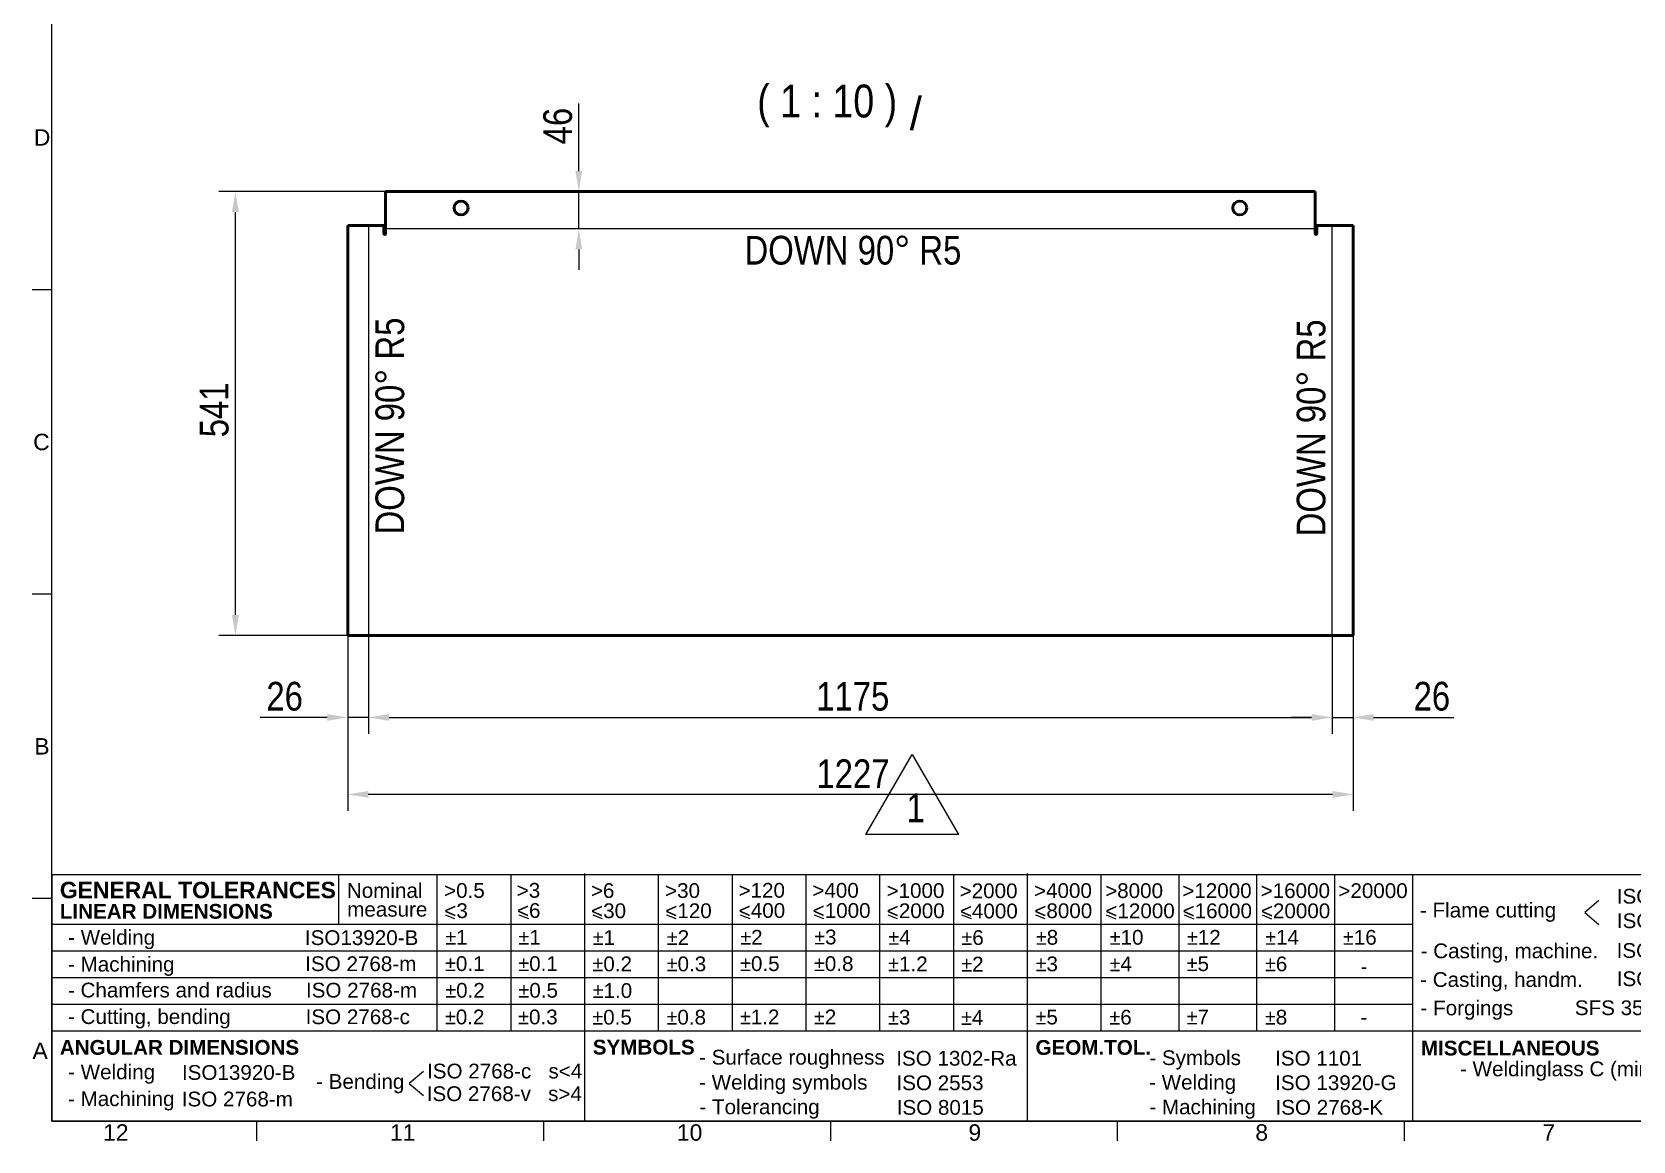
# Model space of a CAD drawing. Header units: millimetres. Extents: x 0 to 4200, y 0 to 2970.
# Drawn here: x 76 to 2029, y 76 to 1428 of the extents above; entities that cross this region are included whole.
import ezdxf

# ---------------------------------------------------------------- set-up
doc = ezdxf.new("R2010")
doc.units = ezdxf.units.MM
doc.header["$LTSCALE"] = 10
doc.linetypes.add('CHAIN', pattern=[0.3543, 0.2362, -0.0295, 0.0591, -0.0295])
doc.layers.get('0').update_dxf_attribs({"lineweight": 25})
for name, color, linetype, lineweight in [('Bend Centerline (ISO)', 7, 'CHAIN', 25), ('Center Mark (ISO)', 7, 'Continuous', 25), ('Dimension (ISO)', 7, 'Continuous', 25), ('EV_Symbol (ISO)', 7, 'Continuous', 18), ('Symbol (ISO)', 7, 'Continuous', 25), ('Visible (ISO)', 7, 'Continuous', 50)]:
    doc.layers.add(name, color=color, linetype=linetype, lineweight=lineweight)
doc.styles.add('CUSTOM', font='arial.ttf')
doc.styles.add('Normal Text 2mm', font='arial.ttf')
doc.styles.add('Note Text (ISO)', font='ARIALN.TTF')
doc.styles.add('Text Style186', font='ARIALN.TTF')
doc.styles.add('Text Style210', font='AIGDT___.TTF')
doc.styles.add('ToleranssiTaulukko_1', font='arial.ttf')
doc.dimstyles.new('Default - Method 1b (ISO)', dxfattribs={"dimscale": 10, "dimtxt": 3.5, "dimasz": 2.5, "dimexe": 2, "dimexo": 0, "dimgap": 0.762, "dimtad": 1, "dimdec": 0, "dimtxsty": 'Note Text (ISO)', "dimcen": 0.09, "dimdle": 10, "dimclrd": 256, "dimclre": 256, "dimclrt": 7, "dimazin": 2, "dimtfac": 1, "dimtdec": 3, "dimtmove": 0, "dimatfit": 3, "dimfxl": 0, "dimtolj": 1, "dimlwd": -1, "dimlwe": -1, "dimarcsym": 0})

# ---------------------------------------------------------------- blocks, each defined once
blk = doc.blocks.new('Borders Default Border')
at = {"layer": 'Center Mark (ISO)'}
for p, q in [((10, 111.37), (7.6, 111.37)), ((10, 74.25), (7.6, 74.25)), ((10, 37.13), (7.6, 37.13)), ((35, 10), (35, 7.6)), ((70, 10), (70, 7.6)), ((105, 10), (105, 7.6)), ((140, 10), (140, 7.6)), ((175, 10), (175, 7.6))]:
    blk.add_line(p, q, dxfattribs=at)
at = {"layer": 'Center Mark (ISO)', "flags": 128}
blk.add_lwpolyline([(10, 10), (10, 287), (410, 287), (410, 10), (10, 10)], dxfattribs=at)
at = {"layer": 'Center Mark (ISO)', "color": 7, "char_height": 2, "attachment_point": 7, "style": 'Normal Text 2mm'}
for s, insert in [('D', (7.82, 128.94)), ('C', (7.74, 91.78)), ('B', (7.88, 54.69)), ('A', (7.66, 17.56)), ('12', (16.27, 7.6)), ('11', (51.27, 7.6)), ('10', (86.27, 7.57)), ('9', (121.84, 7.57)), ('8', (156.84, 7.57)), ('7', (191.86, 7.6))]:
    blk.add_mtext(s, dxfattribs=dict(at, insert=insert))
blk = doc.blocks.new('Toleranssi 1')
at = {"layer": 'EV_Symbol (ISO)', "color": 7}
for p, q in [((0, 30), (-210, 30)), ((-210, 30), (-210, 0)), ((-163, 30), (-163, 11)), ((-154, 30), (-154, 11)), ((-145, 30.18), (-145, 0)), ((-136, 30), (-136, 11)), ((-127, 30), (-127, 11)), ((-118, 30), (-118, 11)), ((-109, 30), (-109, 11)), ((-100, 30), (-100, 11)), ((-91, 30.18), (-91, 0)), ((-82, 30), (-82, 11)), ((-72.5, 30), (-72.5, 11)), ((-63, 30), (-63, 11)), ((-53.5, 30), (-53.5, 11)), ((-44, 30), (-44, 0)), ((-210, 24), (-44, 24)), ((-210, 20.75), (-44, 20.75)), ((-210, 17.5), (-44, 17.5)), ((-210, 14.25), (-44, 14.25)), ((-210, 11), (0, 11)), ((-210, 0), (0, 0))]:
    blk.add_line(p, q, dxfattribs=at)
at = {"layer": 'EV_Symbol (ISO)'}
for p, q in [((-175, 30), (-175, 24)), ((-21.24, 26.87), (-22.98, 25.41)), ((-22.98, 25.41), (-21.24, 23.96)), ((-161.99, 25.13), (-160.84, 24.68)), ((-152.99, 25.13), (-151.84, 24.68)), ((-143.99, 25.13), (-142.84, 24.68)), ((-134.99, 25.13), (-133.84, 24.68)), ((-125.99, 25.13), (-124.84, 24.68)), ((-116.99, 25.13), (-115.84, 24.68)), ((-107.99, 25.13), (-106.84, 24.68)), ((-98.99, 25.13), (-97.84, 24.68)), ((-89.99, 25.13), (-88.84, 24.68)), ((-81.34, 25.13), (-80.18, 24.67)), ((-71.84, 25.13), (-70.68, 24.67)), ((-62.34, 25.13), (-61.18, 24.67)), ((-164.66, 6.03), (-166.39, 4.58)), ((-166.39, 4.58), (-164.66, 3.13))]:
    blk.add_line(p, q, dxfattribs=at)
at = {"layer": 'EV_Symbol (ISO)', "attachment_point": 1}
for s, insert, char_height, width, style in [('\\fArial|b1|i0;{\\H2.0000;GENERAL TOLERANCES}', (-209.01, 29.17), 2, 33.6951, 'CUSTOM'), ('\\fArial|b0|i0;Nominal', (-173.99, 29.01), 1.8, 10.6607, 'ToleranssiTaulukko_1'), ('\\fArial|b0|i0;>0.5', (-162.13, 29.01), 1.8, 6.975, 'ToleranssiTaulukko_1'), ('\\fArial|b0|i0;>3', (-153.27, 29.03), 1.8, 6.975, 'ToleranssiTaulukko_1'), ('\\fArial|b0|i0;>6', (-144.22, 29), 1.8, 6.975, 'ToleranssiTaulukko_1'), ('\\fArial|b0|i0;>30', (-135.17, 29), 1.8, 6.975, 'ToleranssiTaulukko_1'), ('\\fArial|b0|i0;>120', (-126.21, 29.03), 1.8, 6.975, 'ToleranssiTaulukko_1'), ('\\fArial|b0|i0;>400', (-117.2, 29.03), 1.8, 7.4778, 'ToleranssiTaulukko_1'), ('\\fArial|b0|i0;>1000', (-108.15, 29), 1.8, 7.4778, 'ToleranssiTaulukko_1'), ('\\fArial|b0|i0;>2000', (-99.23, 28.97), 1.8, 7.4778, 'ToleranssiTaulukko_1'), ('\\fArial|b0|i0;>4000', (-90.16, 29), 1.8, 7.4778, 'ToleranssiTaulukko_1'), ('\\fArial|b0|i0;>8000', (-81.48, 28.99), 1.8, 8.1262, 'ToleranssiTaulukko_1'), ('\\fArial|b0|i0;>12000', (-72.07, 28.99), 1.8, 8.4581, 'ToleranssiTaulukko_1'), ('\\fArial|b0|i0;>16000', (-62.51, 28.99), 1.8, 8.4581, 'ToleranssiTaulukko_1'), ('\\fArial|b0|i0;>20000', (-53.03, 28.99), 1.8, 8.4581, 'ToleranssiTaulukko_1'), ('\\fArial|b0|i0;ISO 9013-IIB', (-19.06, 28.31), 1.8, 15.0711, 'ToleranssiTaulukko_1'), ('\\fArial|b1|i0;{\\H1.8000;LINEAR DIMENSIONS}', (-209.01, 26.47), 1.8, 33.2988, 'CUSTOM'), ('\\fArial|b0|i0;measure', (-173.95, 26.72), 1.8, 10.6124, 'ToleranssiTaulukko_1'), ('\\fArial|b0|i0;<3', (-162.1, 26.55), 1.8, 6.9267, 'ToleranssiTaulukko_1'), ('\\fArial|b0|i0;<6', (-153.24, 26.57), 1.8, 6.9267, 'ToleranssiTaulukko_1'), ('\\fArial|b0|i0;<30', (-144.19, 26.54), 1.8, 6.9267, 'ToleranssiTaulukko_1'), ('\\fArial|b0|i0;<120', (-135.14, 26.54), 1.8, 6.9267, 'ToleranssiTaulukko_1'), ('\\fArial|b0|i0;<400', (-126.18, 26.57), 1.8, 6.9267, 'ToleranssiTaulukko_1'), ('\\fArial|b0|i0;<1000', (-117.16, 26.57), 1.8, 7.3577, 'ToleranssiTaulukko_1'), ('\\fArial|b0|i0;<2000', (-108.12, 26.54), 1.8, 7.3577, 'ToleranssiTaulukko_1'), ('\\fArial|b0|i0;<4000', (-99.2, 26.51), 1.8, 7.3577, 'ToleranssiTaulukko_1'), ('\\fArial|b0|i0;<8000', (-90.12, 26.54), 1.8, 7.3577, 'ToleranssiTaulukko_1'), ('\\fArial|b0|i0;<12000', (-81.45, 26.53), 1.8, 8.4581, 'ToleranssiTaulukko_1'), ('\\fArial|b0|i0;<16000', (-72.03, 26.53), 1.8, 8.4581, 'ToleranssiTaulukko_1'), ('\\fArial|b0|i0;<20000', (-62.48, 26.53), 1.8, 8.4581, 'ToleranssiTaulukko_1'), ('\\fArial|b0|i0;- Flame cutting', (-43.08, 26.62), 1.8, 22.3385, 'ToleranssiTaulukko_1'), ('\\fArial|b0|i0;ISO 9013-IIG', (-19.05, 25.32), 1.8, 15.0711, 'ToleranssiTaulukko_1'), ('\\fArial|b0|i0;- Welding', (-208, 23.3), 1.8, 22.3385, 'ToleranssiTaulukko_1'), ('\\fArial|b0|i0;ISO13920-B', (-179.11, 23.26), 1.8, 15.0711, 'ToleranssiTaulukko_1'), ('\\fAIGDT|b0|i0;{\\H1.8000;`}\\fArial|b0|i0;{\\H1.8000;1}', (-161.98, 23.31), 1.8, 7.0125, 'ToleranssiTaulukko_1'), ('\\fAIGDT|b0|i0;{\\H1.8000;`}\\fArial|b0|i0;{\\H1.8000;1}', (-153.05, 23.31), 1.8, 7.0125, 'ToleranssiTaulukko_1'), ('\\fAIGDT|b0|i0;{\\H1.8000;`}\\fArial|b0|i0;{\\H1.8000;1}', (-144, 23.27), 1.8, 7.0125, 'ToleranssiTaulukko_1'), ('\\fAIGDT|b0|i0;{\\H1.8000;`}\\fArial|b0|i0;{\\H1.8000;2}', (-134.95, 23.27), 1.8, 7.0125, 'ToleranssiTaulukko_1'), ('\\fAIGDT|b0|i0;{\\H1.8000;`}\\fArial|b0|i0;{\\H1.8000;2}', (-125.99, 23.31), 1.8, 7.0125, 'ToleranssiTaulukko_1'), ('\\fAIGDT|b0|i0;{\\H1.8000;`}\\fArial|b0|i0;{\\H1.8000;3}', (-116.97, 23.34), 1.8, 7.0125, 'ToleranssiTaulukko_1'), ('\\fAIGDT|b0|i0;{\\H1.8000;`}\\fArial|b0|i0;{\\H1.8000;4}', (-107.93, 23.3), 1.8, 7.0125, 'ToleranssiTaulukko_1'), ('\\fAIGDT|b0|i0;{\\H1.8000;`}\\fArial|b0|i0;{\\H1.8000;6}', (-99.01, 23.27), 1.8, 7.0125, 'ToleranssiTaulukko_1'), ('\\fAIGDT|b0|i0;{\\H1.8000;`}\\fArial|b0|i0;{\\H1.8000;8}', (-89.93, 23.3), 1.8, 7.0125, 'ToleranssiTaulukko_1'), ('\\fAIGDT|b0|i0;{\\H1.8000;`}\\fArial|b0|i0;{\\H1.8000;10}', (-80.92, 23.3), 1.8, 7.0125, 'ToleranssiTaulukko_1'), ('\\fAIGDT|b0|i0;{\\H1.8000;`}\\fArial|b0|i0;{\\H1.8000;12}', (-71.5, 23.3), 1.8, 7.0125, 'ToleranssiTaulukko_1'), ('\\fAIGDT|b0|i0;{\\H1.8000;`}\\fArial|b0|i0;{\\H1.8000;14}', (-61.95, 23.3), 1.8, 7.0125, 'ToleranssiTaulukko_1'), ('\\fAIGDT|b0|i0;{\\H1.8000;`}\\fArial|b0|i0;{\\H1.8000;16}', (-52.47, 23.3), 1.8, 7.0125, 'ToleranssiTaulukko_1'), ('\\fArial|b0|i0;- Casting, machine.', (-42.99, 21.65), 1.8, 22.3385, 'ToleranssiTaulukko_1'), ('\\fArial|b0|i0;ISO 8062-CT10', (-19.08, 21.69), 1.8, 18.2357, 'ToleranssiTaulukko_1'), ('\\fArial|b0|i0;- Machining', (-208.01, 20.03), 1.8, 22.3385, 'ToleranssiTaulukko_1'), ('\\fArial|b0|i0;ISO 2768-m', (-179.07, 20.08), 1.8, 15.0711, 'ToleranssiTaulukko_1'), ('\\fAIGDT|b0|i0;{\\H1.8000;`}\\fArial|b0|i0;{\\H1.8000;0.1}', (-162.01, 20.09), 1.8, 7.0125, 'ToleranssiTaulukko_1'), ('\\fAIGDT|b0|i0;{\\H1.8000;`}\\fArial|b0|i0;{\\H1.8000;0.1}', (-153.07, 20.09), 1.8, 7.0125, 'ToleranssiTaulukko_1'), ('\\fAIGDT|b0|i0;{\\H1.8000;`}\\fArial|b0|i0;{\\H1.8000;0.2}', (-144.02, 20.06), 1.8, 7.0125, 'ToleranssiTaulukko_1'), ('\\fAIGDT|b0|i0;{\\H1.8000;`}\\fArial|b0|i0;{\\H1.8000;0.3}', (-134.97, 20.06), 1.8, 7.0125, 'ToleranssiTaulukko_1'), ('\\fAIGDT|b0|i0;{\\H1.8000;`}\\fArial|b0|i0;{\\H1.8000;0.5}', (-126.01, 20.09), 1.8, 7.0125, 'ToleranssiTaulukko_1'), ('\\fAIGDT|b0|i0;{\\H1.8000;`}\\fArial|b0|i0;{\\H1.8000;0.8}', (-117, 20.09), 1.8, 7.0125, 'ToleranssiTaulukko_1'), ('\\fAIGDT|b0|i0;{\\H1.8000;`}\\fArial|b0|i0;{\\H1.8000;1.2}', (-107.95, 20.06), 1.8, 7.0125, 'ToleranssiTaulukko_1'), ('\\fAIGDT|b0|i0;{\\H1.8000;`}\\fArial|b0|i0;{\\H1.8000;2}', (-99.03, 20.03), 1.8, 7.0125, 'ToleranssiTaulukko_1'), ('\\fAIGDT|b0|i0;{\\H1.8000;`}\\fArial|b0|i0;{\\H1.8000;3}', (-89.96, 20.06), 1.8, 7.0125, 'ToleranssiTaulukko_1'), ('\\fAIGDT|b0|i0;{\\H1.8000;`}\\fArial|b0|i0;{\\H1.8000;4}', (-80.94, 20.06), 1.8, 7.0125, 'ToleranssiTaulukko_1'), ('\\fAIGDT|b0|i0;{\\H1.8000;`}\\fArial|b0|i0;{\\H1.8000;5}', (-71.53, 20.08), 1.8, 7.0125, 'ToleranssiTaulukko_1'), ('\\fAIGDT|b0|i0;{\\H1.8000;`}\\fArial|b0|i0;{\\H1.8000;6}', (-61.98, 20.06), 1.8, 7.0125, 'ToleranssiTaulukko_1'), ('\\fArial|b0|i0;- Casting, handm.', (-43.05, 18.15), 1.8, 22.3385, 'ToleranssiTaulukko_1'), ('\\fArial|b0|i0;ISO 8062-CT12', (-19.07, 18.25), 1.8, 18.6313, 'ToleranssiTaulukko_1'), ('\\fArial|b0|i0;- Chamfers and radius', (-208.02, 16.87), 1.8, 27.5073, 'ToleranssiTaulukko_1'), ('\\fArial|b0|i0;ISO 2768-m', (-178.98, 16.86), 1.8, 15.0761, 'ToleranssiTaulukko_1'), ('\\fAIGDT|b0|i0;{\\H1.8000;`}\\fArial|b0|i0;{\\H1.8000;0.2}', (-161.98, 16.84), 1.8, 6.9551, 'ToleranssiTaulukko_1'), ('\\fAIGDT|b0|i0;{\\H1.8000;`}\\fArial|b0|i0;{\\H1.8000;0.5}', (-153.05, 16.84), 1.8, 6.9551, 'ToleranssiTaulukko_1'), ('\\fAIGDT|b0|i0;{\\H1.8000;`}\\fArial|b0|i0;{\\H1.8000;1.0}', (-144, 16.81), 1.8, 6.9551, 'ToleranssiTaulukko_1'), ('\\fArial|b0|i0;- Cutting, bending', (-208.01, 13.63), 1.8, 22.3385, 'ToleranssiTaulukko_1'), ('\\fArial|b0|i0;- Forgings', (-43.01, 14.69), 1.8, 22.3385, 'ToleranssiTaulukko_1'), ('\\fArial|b0|i0;SFS 3507, DIN 7527', (-24.18, 14.71), 1.8, 23.5649, 'ToleranssiTaulukko_1'), ('\\fArial|b0|i0;ISO 2768-c', (-179.02, 13.61), 1.8, 14.9754, 'ToleranssiTaulukko_1'), ('\\fAIGDT|b0|i0;{\\H1.8000;`}\\fArial|b0|i0;{\\H1.8000;0.2}', (-162.02, 13.59), 1.8, 7.0418, 'ToleranssiTaulukko_1'), ('\\fAIGDT|b0|i0;{\\H1.8000;`}\\fArial|b0|i0;{\\H1.8000;0.3}', (-153.09, 13.59), 1.8, 7.0418, 'ToleranssiTaulukko_1'), ('\\fAIGDT|b0|i0;{\\H1.8000;`}\\fArial|b0|i0;{\\H1.8000;0.5}', (-144.04, 13.56), 1.8, 7.0418, 'ToleranssiTaulukko_1'), ('\\fAIGDT|b0|i0;{\\H1.8000;`}\\fArial|b0|i0;{\\H1.8000;0.8}', (-134.99, 13.56), 1.8, 7.0418, 'ToleranssiTaulukko_1'), ('\\fAIGDT|b0|i0;{\\H1.8000;`}\\fArial|b0|i0;{\\H1.8000;1.2}', (-126.03, 13.59), 1.8, 7.0418, 'ToleranssiTaulukko_1'), ('\\fAIGDT|b0|i0;{\\H1.8000;`}\\fArial|b0|i0;{\\H1.8000;2}', (-117.01, 13.59), 1.8, 7.0418, 'ToleranssiTaulukko_1'), ('\\fAIGDT|b0|i0;{\\H1.8000;`}\\fArial|b0|i0;{\\H1.8000;3}', (-107.96, 13.56), 1.8, 7.0418, 'ToleranssiTaulukko_1'), ('\\fAIGDT|b0|i0;{\\H1.8000;`}\\fArial|b0|i0;{\\H1.8000;4}', (-99.05, 13.52), 1.8, 7.0418, 'ToleranssiTaulukko_1'), ('\\fAIGDT|b0|i0;{\\H1.8000;`}\\fArial|b0|i0;{\\H1.8000;5}', (-89.97, 13.58), 1.8, 7.0418, 'ToleranssiTaulukko_1'), ('\\fAIGDT|b0|i0;{\\H1.8000;`}\\fArial|b0|i0;{\\H1.8000;6}', (-80.96, 13.56), 1.8, 7.0418, 'ToleranssiTaulukko_1'), ('\\fAIGDT|b0|i0;{\\H1.8000;`}\\fArial|b0|i0;{\\H1.8000;7}', (-71.54, 13.58), 1.8, 7.0418, 'ToleranssiTaulukko_1'), ('\\fAIGDT|b0|i0;{\\H1.8000;`}\\fArial|b0|i0;{\\H1.8000;8}', (-61.99, 13.56), 1.8, 7.0418, 'ToleranssiTaulukko_1'), ('\\fArial|b1|i0;{\\H1.8000;ANGULAR DIMENSIONS}', (-209.01, 9.88), 1.8, 33.2988, 'CUSTOM'), ('\\fArial|b1|i0;{\\H1.8000;SYMBOLS}', (-143.99, 9.91), 1.8, 15.1983, 'CUSTOM'), ('\\fArial|b1|i0;{\\H1.8000;GEOM.TOL.}', (-89.98, 9.87), 1.8, 15.1983, 'CUSTOM'), ('\\fArial|b1|i0;{\\H1.8000;MISCELLANEOUS}', (-42.96, 9.79), 1.8, 21.8003, 'CUSTOM'), ('\\fArial|b0|i0;- Surface roughness', (-131.02, 8.68), 1.8, 22.6399, 'ToleranssiTaulukko_1'), ('\\fArial|b0|i0;ISO 1302-Ra', (-106.96, 8.55), 1.8, 15.0711, 'ToleranssiTaulukko_1'), ('\\fArial|b0|i0;- Symbols', (-76.09, 8.62), 1.8, 22.3385, 'ToleranssiTaulukko_1'), ('\\fArial|b0|i0;ISO 1101', (-60.75, 8.56), 1.8, 15.0711, 'ToleranssiTaulukko_1'), ('\\fArial|b0|i0;- Welding', (-208, 6.89), 1.8, 22.3385, 'ToleranssiTaulukko_1'), ('\\fArial|b0|i0;ISO13920-B', (-194.11, 6.82), 1.8, 15.0711, 'ToleranssiTaulukko_1'), ('\\fArial|b0|i0;ISO 2768-c   s<4', (-164.21, 6.99), 1.8, 19.9244, 'ToleranssiTaulukko_1'), ('\\fArial|b0|i0;- Weldinglass C (min.), EN25817', (-38.19, 7.26), 1.8, 37.119, 'ToleranssiTaulukko_1'), ('\\fArial|b0|i0;- Bending', (-177.74, 5.72), 1.8, 11.3401, 'ToleranssiTaulukko_1'), ('\\fArial|b0|i0;ISO 2768-v   s>4', (-164.25, 4.23), 1.8, 20.3624, 'ToleranssiTaulukko_1'), ('\\fArial|b0|i0;- Welding symbols', (-131.02, 5.63), 1.8, 22.3385, 'ToleranssiTaulukko_1'), ('\\fArial|b0|i0;ISO 2553', (-106.94, 5.56), 1.8, 15.0711, 'ToleranssiTaulukko_1'), ('\\fArial|b0|i0;- Welding', (-76.12, 5.63), 1.8, 22.3385, 'ToleranssiTaulukko_1'), ('\\fArial|b0|i0;ISO 13920-G', (-60.74, 5.57), 1.8, 15.0711, 'ToleranssiTaulukko_1'), ('\\fArial|b0|i0;- Machining', (-208.01, 3.62), 1.8, 22.3385, 'ToleranssiTaulukko_1'), ('\\fArial|b0|i0;ISO 2768-m', (-194.13, 3.58), 1.8, 15.0711, 'ToleranssiTaulukko_1'), ('\\fArial|b0|i0;- Tolerancing', (-130.98, 2.63), 1.8, 22.3385, 'ToleranssiTaulukko_1'), ('\\fArial|b0|i0;ISO 8015', (-106.91, 2.56), 1.8, 15.0711, 'ToleranssiTaulukko_1'), ('\\fArial|b0|i0;- Machining', (-76.09, 2.62), 1.8, 22.3385, 'ToleranssiTaulukko_1'), ('\\fArial|b0|i0;ISO 2768-K', (-60.7, 2.57), 1.8, 15.0711, 'ToleranssiTaulukko_1')]:
    blk.add_mtext(s, dxfattribs=dict(at, insert=insert, char_height=char_height, width=width, style=style))
at = {"layer": 'EV_Symbol (ISO)', "char_height": 1.8, "attachment_point": 1, "style": 'ToleranssiTaulukko_1'}
for insert in [(-50.31, 19.74), (-50.32, 13.55)]:
    blk.add_mtext('\\fAIGDT|b0|i0;{\\H1.8000;-}', dxfattribs=dict(at, insert=insert))
blk = doc.blocks.new('*D49')
at = {"layer": 'Defpoints', "color": 0, "transparency": 16777216}
for p in [(461.1, 692.1), (486.7, 692.1), (486.7, 592.1)]:
    blk.add_point(p, dxfattribs=at)
at = {"layer": 'Dimension (ISO)', "transparency": 16777216}
for p, q in [((461.1, 692.1), (461.1, 572.1)), ((486.7, 692.1), (486.7, 572.1)), ((436.1, 592.1), (354.2, 592.1)), ((486.7, 592.1), (461.1, 592.1)), ((511.7, 592.1), (536.7, 592.1))]:
    blk.add_line(p, q, dxfattribs=at)
for points in [[(436.1, 596.3), (436.1, 588), (461.1, 592.1)], [(511.7, 596.3), (511.7, 588), (486.7, 592.1)]]:
    blk.add_solid(points, dxfattribs=at)
at = {"layer": 'Dimension (ISO)', "color": 7, "transparency": 16777216, "insert": (361.9, 635.5), "char_height": 35, "attachment_point": 1, "style": 'Note Text (ISO)'}
blk.add_mtext('\\A1;26', dxfattribs=at)
blk = doc.blocks.new('*D50')
at = {"layer": 'Defpoints', "color": 0, "transparency": 16777216}
for p in [(486.7, 692.1), (1662, 692.1), (1662, 592.1)]:
    blk.add_point(p, dxfattribs=at)
at = {"layer": 'Dimension (ISO)', "transparency": 16777216}
for p, q in [((486.7, 692.1), (486.7, 572.1)), ((1662, 692.1), (1662, 572.1)), ((511.7, 592.1), (1637, 592.1))]:
    blk.add_line(p, q, dxfattribs=at)
for points in [[(511.7, 596.3), (511.7, 588), (486.7, 592.1)], [(1637, 596.3), (1637, 588), (1662, 592.1)]]:
    blk.add_solid(points, dxfattribs=at)
at = {"layer": 'Dimension (ISO)', "color": 7, "transparency": 16777216, "insert": (1032.7, 635.5), "char_height": 35, "attachment_point": 1, "style": 'Note Text (ISO)'}
blk.add_mtext('\\A1;1175', dxfattribs=at)
blk = doc.blocks.new('*D51')
at = {"layer": 'Defpoints', "color": 0, "transparency": 16777216}
for p in [(1662, 692.1), (1687.7, 692.1), (1662, 592.1)]:
    blk.add_point(p, dxfattribs=at)
at = {"layer": 'Dimension (ISO)', "transparency": 16777216}
for p, q in [((1662, 692.1), (1662, 572.1)), ((1687.7, 692.1), (1687.7, 572.1)), ((1637, 592.1), (1612, 592.1)), ((1662, 592.1), (1687.7, 592.1)), ((1712.7, 592.1), (1810.7, 592.1))]:
    blk.add_line(p, q, dxfattribs=at)
for points in [[(1637, 596.3), (1637, 588), (1662, 592.1)], [(1712.7, 596.3), (1712.7, 588), (1687.7, 592.1)]]:
    blk.add_solid(points, dxfattribs=at)
at = {"layer": 'Dimension (ISO)', "color": 7, "transparency": 16777216, "insert": (1761.5, 635.5), "char_height": 35, "attachment_point": 1, "style": 'Note Text (ISO)'}
blk.add_mtext('\\A1;26', dxfattribs=at)
blk = doc.blocks.new('*D52')
at = {"layer": 'Defpoints', "color": 0, "transparency": 16777216}
for p in [(461.1, 692.1), (1687.7, 692.1), (461.1, 498.3)]:
    blk.add_point(p, dxfattribs=at)
at = {"layer": 'Dimension (ISO)', "transparency": 16777216}
for p, q in [((461.1, 692.1), (461.1, 478.3)), ((1687.7, 692.1), (1687.7, 478.3)), ((1662.7, 498.3), (486.1, 498.3))]:
    blk.add_line(p, q, dxfattribs=at)
for points in [[(486.1, 502.4), (486.1, 494.1), (461.1, 498.3)], [(1662.7, 502.4), (1662.7, 494.1), (1687.7, 498.3)]]:
    blk.add_solid(points, dxfattribs=at)
at = {"layer": 'Dimension (ISO)', "color": 7, "transparency": 16777216, "insert": (1032.9, 541), "char_height": 35, "attachment_point": 1, "style": 'Note Text (ISO)'}
blk.add_mtext('\\A1;1227', dxfattribs=at)
blk = doc.blocks.new('*D53')
at = {"layer": 'Defpoints', "color": 0, "transparency": 16777216}
for p in [(324.1, 1233.4), (507.4, 1233.4), (461.1, 692.1)]:
    blk.add_point(p, dxfattribs=at)
at = {"layer": 'Dimension (ISO)', "transparency": 16777216}
for p, q in [((507.4, 1233.4), (304.1, 1233.4)), ((324.1, 717.1), (324.1, 1208.4)), ((461.1, 692.1), (304.1, 692.1))]:
    blk.add_line(p, q, dxfattribs=at)
for points in [[(319.9, 1208.4), (328.3, 1208.4), (324.1, 1233.4)], [(319.9, 717.1), (328.3, 717.1), (324.1, 692.1)]]:
    blk.add_solid(points, dxfattribs=at)
at = {"layer": 'Dimension (ISO)', "color": 7, "transparency": 16777216, "insert": (280.7, 933.8), "char_height": 35, "attachment_point": 1, "rotation": 90, "style": 'Note Text (ISO)'}
blk.add_mtext('\\A1;541', dxfattribs=at)
blk = doc.blocks.new('*D54')
at = {"layer": 'Defpoints', "color": 0, "transparency": 16777216}
for p in [(743.1, 1233.4), (759.8, 1233.4), (759.8, 1187.8)]:
    blk.add_point(p, dxfattribs=at)
at = {"layer": 'Dimension (ISO)', "transparency": 16777216}
for p, q in [((743.1, 1258.4), (743.1, 1340.9)), ((743.1, 1187.8), (743.1, 1233.4)), ((743.1, 1162.8), (743.1, 1137.8))]:
    blk.add_line(p, q, dxfattribs=at)
for points in [[(738.9, 1258.4), (747.2, 1258.4), (743.1, 1233.4)], [(738.9, 1162.8), (747.2, 1162.8), (743.1, 1187.8)]]:
    blk.add_solid(points, dxfattribs=at)
at = {"layer": 'Dimension (ISO)', "color": 7, "transparency": 16777216, "insert": (699.7, 1291), "char_height": 35, "attachment_point": 1, "rotation": 90, "style": 'Note Text (ISO)'}
blk.add_mtext('\\A1;46', dxfattribs=at)
blk = doc.blocks.new('Revision Tag2')
at = {"layer": 'Symbol (ISO)'}
for p, q in [((109.33, 44.94), (114.97, 54.71)), ((114.97, 54.71), (120.61, 44.94)), ((120.61, 44.94), (109.33, 44.94))]:
    blk.add_line(p, q, dxfattribs=at)
at = {"layer": 'Symbol (ISO)', "color": 7, "insert": (114.29, 46.44), "char_height": 3.5, "attachment_point": 7, "style": 'Note Text (ISO)'}
blk.add_mtext('1', dxfattribs=at)

msp = doc.modelspace()

# ---------------------------------------------------------------- linework, layer by layer
at = {"layer": 'Bend Centerline (ISO)'}
for p, q in [((486.7, 1192.1), (486.7, 692.1)), ((1662, 692.1), (1662, 1192.1)), ((1641.4, 1187.8), (507.4, 1187.8))]:
    msp.add_line(p, q, dxfattribs=at)
at = {"layer": 'Visible (ISO)'}
for p, q in [((507.4, 1182.1), (507.4, 1233.4)), ((507.4, 1233.4), (1641.4, 1233.4)), ((1641.4, 1233.4), (1641.4, 1182.1)), ((461.1, 1192.1), (505.4, 1192.1)), ((461.1, 692.1), (461.1, 1192.1)), ((505.4, 1182.1), (505.4, 1192.1)), ((1643.4, 1192.1), (1643.4, 1182.1)), ((1643.4, 1192.1), (1687.7, 1192.1)), ((1687.7, 1192.1), (1687.7, 692.1)), ((1687.7, 692.1), (461.1, 692.1))]:
    msp.add_line(p, q, dxfattribs=at)
for centre in [(599.4, 1213.4), (1549.4, 1213.4)]:
    msp.add_circle(centre, 8.5, dxfattribs=at)
for centre in [(506.4, 1182.1), (1642.4, 1182.1)]:
    msp.add_arc(centre, 1, 180, 0, dxfattribs=at)

# ---------------------------------------------------------------- block references
at = {"xscale": 10, "yscale": 10, "zscale": 10}
for name, p in [('Borders Default Border', (0, 0)), ('Toleranssi 1', (2200, 100))]:
    msp.add_blockref(name, p, dxfattribs=at)
at = {"layer": 'Symbol (ISO)', "xscale": 10, "yscale": 10, "zscale": 10}
msp.add_blockref('Revision Tag2', (0, 0), dxfattribs=at)

# ---------------------------------------------------------------- texts
at = {"layer": 'Symbol (ISO)', "char_height": 40, "attachment_point": 7}
for s, insert, style in [('  ( 1 : 10 ) ', (935.3, 1311.8), 'Text Style186'), ('/', (1146.8, 1308), 'Text Style210')]:
    msp.add_mtext(s, dxfattribs=dict(at, insert=insert, style=style))
at = {"layer": 'Symbol (ISO)', "color": 7, "insert": (945.2, 1143.9), "char_height": 35, "attachment_point": 7, "style": 'Note Text (ISO)'}
msp.add_mtext('DOWN 90° R5', dxfattribs=at)
at = {"layer": 'Symbol (ISO)', "color": 7, "char_height": 35, "attachment_point": 7, "rotation": 90, "style": 'Note Text (ISO)'}
for insert in [(530.5, 815.2), (1654.4, 812.9)]:
    msp.add_mtext('DOWN 90° R5', dxfattribs=dict(at, insert=insert))

# ---------------------------------------------------------------- dimensions: what is measured, and where the dimension line sits
at = {"layer": 'Dimension (ISO)'}
for base, p1, p2, angle, override, picture, middle in [((743.1, 1233.4), (759.8, 1187.8), (759.8, 1233.4), 90, {"dimgap": 0.762, "dimdec": 0, "dimse1": 1, "dimse2": 1, "dimtol": 0, "dimlim": 0, "dimtp": 0, "dimtm": 0, "dimtdec": 3, "dimtofl": 1, "dimatfit": 1}, '*D54', (743.1, 1312.2)), ((324.1, 1233.4), (461.1, 692.1), (507.4, 1233.4), 90, {"dimgap": 0.762, "dimdec": 0, "dimtol": 0, "dimlim": 0, "dimtp": 0, "dimtm": 0, "dimtdec": 3, "dimtofl": 0, "dimatfit": 1}, '*D53', (324.1, 962.8)), ((461.1, 498.3), (1687.7, 692.1), (461.1, 692.1), 180, {"dimgap": 0.762, "dimdec": 0, "dimtol": 0, "dimlim": 0, "dimtp": 0, "dimtm": 0, "dimtdec": 3, "dimtofl": 0, "dimatfit": 1}, '*D52', (1074.4, 498.3)), ((1662, 592.1), (486.7, 692.1), (1662, 692.1), 180, {"dimgap": 0.762, "dimdec": 0, "dimtol": 0, "dimlim": 0, "dimtp": 0, "dimtm": 0, "dimtdec": 3, "dimtofl": 0, "dimatfit": 1}, '*D50', (1074.4, 592.1)), ((1662, 592.1), (1687.7, 692.1), (1662, 692.1), 180, {"dimgap": 0.762, "dimdec": 0, "dimtol": 0, "dimlim": 0, "dimtp": 0, "dimtm": 0, "dimtdec": 3, "dimtofl": 1, "dimatfit": 1}, '*D51', (1782.2, 592.1))]:
    dim = msp.add_linear_dim(base=base, p1=p1, p2=p2, angle=angle, dimstyle='Default - Method 1b (ISO)', override=override, dxfattribs=at)
    dim.commit()
    dim.dimension.update_dxf_attribs({"geometry": picture, "text_midpoint": middle, "dimtype": 160})
dim = msp.add_linear_dim(base=(486.7, 592.1), p1=(461.1, 692.1), p2=(486.7, 692.1), dimstyle='Default - Method 1b (ISO)', override={"dimgap": 0.762, "dimdec": 0, "dimtol": 0, "dimlim": 0, "dimtp": 0, "dimtm": 0, "dimtdec": 3, "dimtofl": 1, "dimatfit": 1}, dxfattribs=at)
dim.commit()
dim.dimension.update_dxf_attribs({"geometry": '*D49', "text_midpoint": (382.6, 592.1), "dimtype": 160})

doc.saveas('drawing.dxf')
